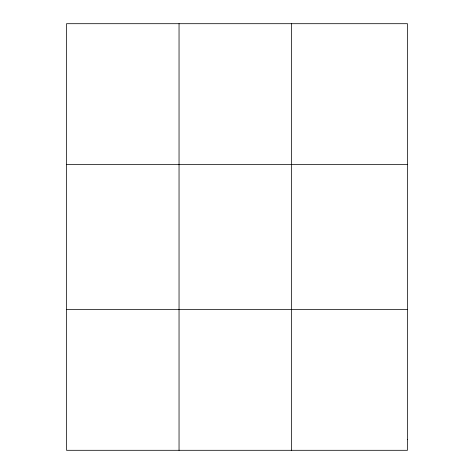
<?xml version="1.0" encoding="UTF-8"?>
<svg xmlns="http://www.w3.org/2000/svg" width="474" height="474" viewBox="0 0 474 474"><rect width="100%" height="100%" fill="white"/><g stroke="black" fill="none" stroke-linecap="round" stroke-linejoin="round"><path stroke-width="0.71" d="M179.042 23.7L179.042 450.3M291.551 23.7L291.551 450.3M66.526 164.478L407.474 164.478M66.526 309.522L407.474 309.522M407.474 439.469L407.474 450.3L66.526 450.3L66.526 23.7L407.474 23.7L407.474 439.469"/></g></svg>
